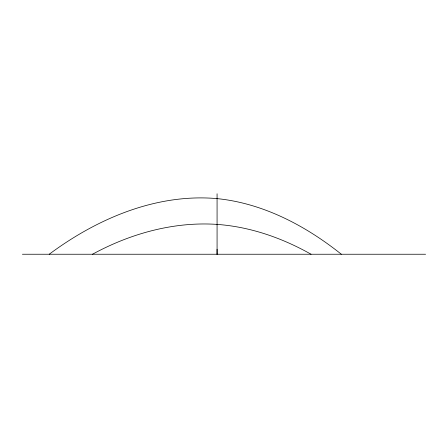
<?xml version="1.0" encoding="UTF-8"?>
<svg xmlns="http://www.w3.org/2000/svg" width="448" height="448" viewBox="0 0 448 448"><rect width="100%" height="100%" fill="white"/><g stroke="black" fill="none" stroke-linecap="round" stroke-linejoin="round"><path stroke-width="0.67" d="M49.224 254.24C97.098 218.618 156.391 193.262 217.073 198.61C263.144 203.28 305.581 225.708 341.331 254.24M92.484 254.24C130.362 233.61 173.723 221.469 217.073 224.398C250.197 226.761 282.246 237.983 311.046 254.24M22.4 254.24L425.6 254.24M217.073 249.245L217.073 254.24L217.073 193.766"/></g></svg>
